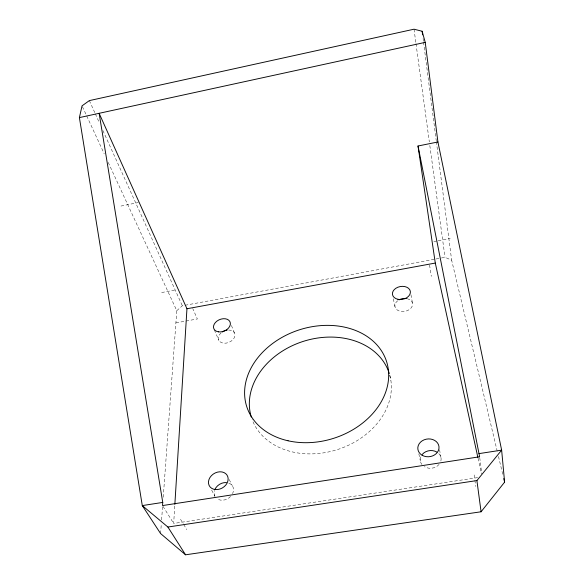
<?xml version="1.0" encoding="UTF-8"?>
<svg xmlns="http://www.w3.org/2000/svg" width="584" height="584" viewBox="0 0 584 584"><rect width="100%" height="100%" fill="white"/><g stroke="black" fill="none" stroke-linecap="round" stroke-linejoin="round"><path stroke-width="0.44" stroke-dasharray="2.92 2.19" d="M477.646 477.624L173.674 523.446L174.798 505.255M163.243 497.239L176.791 310.703L108.025 162.023M160.6 533.564L161.33 523.578M161.593 519.942L162.586 506.321M176.791 310.703L182.332 305.768L435.153 259.143M120.99 206.05L138.284 202.553M161.666 292.54L176.521 289.752M433.883 241.55L437.321 240.907M438.183 240.747L450.213 238.491M436.044 258.975L440.526 258.15M441.424 257.982L445.008 257.325L451.644 260.179L497.218 451.191M175.93 322.872L197.356 318.966L192.749 308.556M162.987 506.313L173.674 523.446M180.544 519.329L183.23 523.753M183.683 524.49L186.822 529.644M211.671 490.151L214.919 496.225M229.198 479.537L232.271 485.676M82.432 106.675L104.207 153.76M89.337 100.609L94.988 113.062M95.36 113.895L99.127 122.202M102.893 130.509L182.332 305.768M214.386 329.945L218.861 340.406M231.432 325.478L234.381 332.771M498.488 456.498L502.919 475.069M389.725 375.315L390.879 380.381M478.055 458.228L481.369 473.376M418.845 453.848L420.341 460.937M393.346 298.804L394.915 306.534M439.548 449.702L441 457.746M410.954 294.745L412.523 303.395M429.569 265.012L431.32 276.356M474.15 474.931L474.755 479.362M474.872 480.252L475.726 486.465M414.019 29.2L415.859 42.727M415.983 43.625L429.335 141.912M429.824 145.518L445.008 257.325M423.079 38.493L423.429 41.209M423.546 42.114L436.255 140.744M436.372 141.649L451.644 260.179M479.741 457.659L481.712 473.434M389.798 375.22A72.365 56.736 -18 0 1 337.618 449.534A72.365 56.736 -18 0 1 252.098 419.494M228.57 330.018A8.665 6.176 -22.7 0 1 234.191 337.924A8.665 6.176 -22.7 0 1 221.628 342.706A8.665 6.176 -22.7 0 1 221.139 332.844M407.121 298.679A8.942 6.49 -10.4 0 1 411.333 307.731A8.942 6.49 -10.4 0 1 398.084 310.535A8.942 6.49 -10.4 0 1 397.784 300.658M438.818 453.615A10.461 8.855 -6 0 1 440.708 461.601M439.095 464.419A10.461 8.855 -6 0 1 424.4 466.682M421.918 464.492A10.461 8.855 -6 0 1 420.998 456.381M228.775 483.07A10.191 8.264 -31.7 0 1 232.585 493.648M230.607 496.451A10.191 8.264 -31.7 0 1 216.817 498.568M214.948 496.364A10.191 8.264 -31.7 0 1 214.525 490.509"/><path stroke-width="0.88" d="M174.857 504.342L186.953 308.761L99.127 113.311L162.753 502.423L162.527 505.569L479.632 456.783L418.013 146L437.92 141.978L425.232 42.362L422.144 31.251L414.019 29.2L89.337 100.609L82.045 105.85L79.395 117.603L142.284 505.583L160.6 533.564L185.559 554.8L481.077 511.781L504.605 482.143L501.641 450.125L437.92 141.978M162.753 502.423L142.284 505.583L167.893 527.031L476.909 480.574L501.641 450.125L478.938 453.629M79.395 117.603L425.232 42.362M186.953 308.761L435.292 263.063L418.013 146M167.893 527.031L185.559 554.8M503.758 478.61L504.605 482.143M435.292 263.063L477.858 457.338M476.909 480.574L481.077 511.781M422.144 31.251L422.612 34.872M251.273 417.027A72.365 56.736 -18 0 1 303.6 341.275A72.365 56.736 -18 0 1 389.302 373.526M222.3 331.967A8.665 6.176 -22.7 0 1 227.139 330.128M399.003 299.877A8.942 6.49 -10.4 0 1 406.398 298.548M422.327 454.337A10.461 8.855 -6 0 1 436.854 452.074M214.802 489.75A10.191 8.264 -31.7 0 1 226.461 482.581M288.073 440.781A73.46 56.889 -18 0 0 388.192 368.562A73.46 56.889 -18 0 0 273.626 342.757A73.46 56.889 -18 0 0 288.073 440.781M218.591 331.865A8.782 6.176 -22.6 0 0 230.33 322.952A8.782 6.176 -22.6 0 0 216.89 321.149A8.782 6.176 -22.6 0 0 218.591 331.865M397.967 299.3A9.074 6.497 -10.6 0 0 410.326 291.285A9.074 6.497 -10.6 0 0 395.923 288.24A9.074 6.497 -10.6 0 0 397.967 299.3M422.137 455.25A10.629 8.906 -6.5 0 0 438.964 448.461A10.629 8.906 -6.5 0 0 424.145 439.818A10.629 8.906 -6.5 0 0 422.137 455.25M215.635 489.567A10.351 8.3 -31.2 0 0 227.848 476.88A10.351 8.3 -31.2 0 0 211.43 475.646A10.351 8.3 -31.2 0 0 215.635 489.567"/></g></svg>
